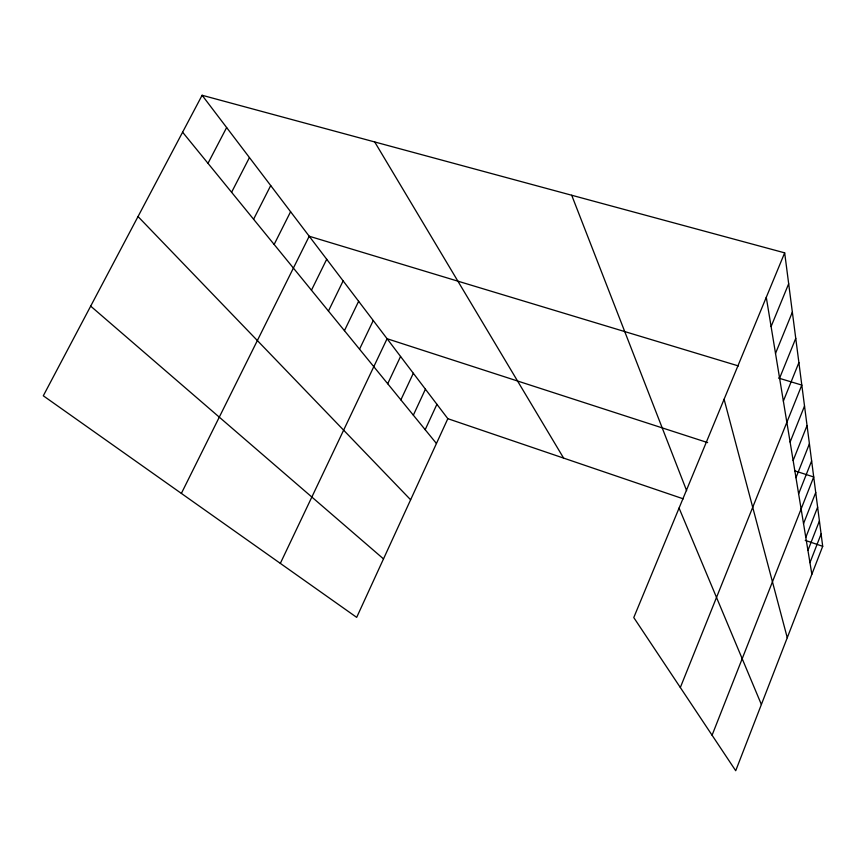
<?xml version="1.0" encoding="UTF-8"?>
<svg xmlns="http://www.w3.org/2000/svg" width="866" height="866" viewBox="0 0 866 866"><rect width="100%" height="100%" fill="white"/><g stroke="black" fill="none" stroke-linecap="round" stroke-linejoin="round"><path stroke-width="1.3" d="M809.959 562.662L821.109 533.986M784.672 252.85L822.7 546.305L735.71 770.729L633.771 617.555L784.672 252.85L202.114 95.271L43.3 395.794L356.684 617.371L447.83 418.679L202.114 95.271M805.802 537.418L817.634 507.162M807.935 550.408L819.42 520.964M803.529 523.638L815.729 492.527M798.625 493.837L811.637 460.918M712.079 735.223L813.715 476.971L794.761 470.833M795.973 477.707L809.418 443.803M793.137 460.495L807.047 425.552M790.106 442.071L804.525 406.024M680.33 687.517L801.808 385.089L778.523 378.052M783.362 401.077L798.896 362.594M779.595 378.171L795.757 338.357M775.514 353.404L792.358 312.161M771.097 326.547L788.677 283.756M425.184 429.698L436.908 404.303M413.342 415.171L425.423 389.18M400.871 399.875L413.32 373.268M387.708 383.735L400.557 356.467M280.324 563.387L387.08 338.725L707.641 442.602M359.531 349.182L373.257 320.528M344.441 330.671L358.632 301.281M328.441 311.046L343.142 280.887M311.457 290.218L326.699 259.248M181.373 493.414L309.216 236.234L738.438 365.939M274.143 244.461L290.586 211.726M253.586 219.25L270.712 185.562M231.59 192.274L249.44 157.569M207.992 163.328L226.632 127.551M447.83 418.679L683.285 498.838M805.228 540.352L822.7 546.305M90.681 306.142L383.508 558.895M138.019 216.554L410.625 499.779M182.607 132.195L436.442 443.5M374.707 141.959L563.614 458.092M679.074 508.071L761.376 704.513M571.701 195.251L686.63 490.665M724.095 399.248L787.259 637.722M766.28 297.298L811.864 574.255"/></g></svg>
